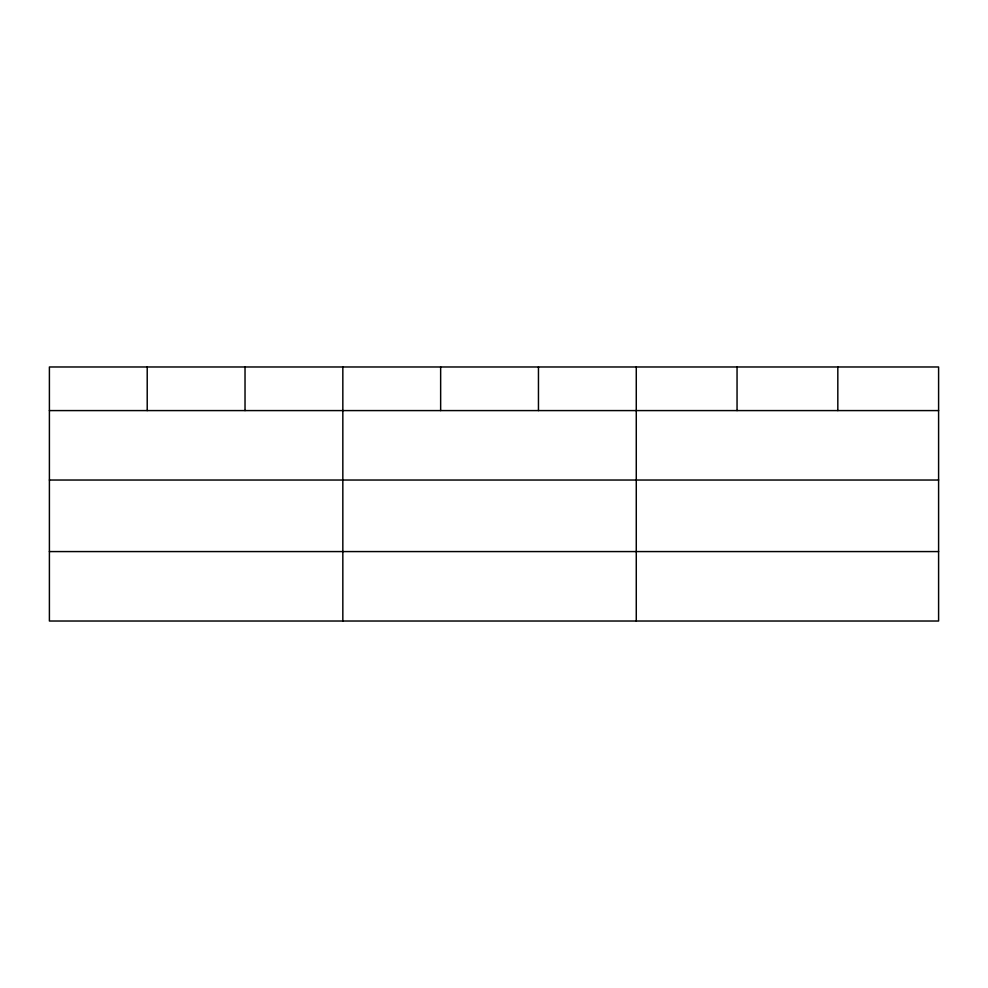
<?xml version="1.0" encoding="UTF-8"?>
<svg xmlns="http://www.w3.org/2000/svg" width="988" height="988" viewBox="0 0 988 988"><rect width="100%" height="100%" fill="white"/><g stroke="black" fill="none" stroke-linecap="round" stroke-linejoin="round"><path stroke-width="1.48" d="M938.6 480.032L938.6 366.98L49.4 366.98L49.4 621.02L938.6 621.02L938.6 480.032L49.4 480.032M49.4 410.588L938.6 410.588M49.4 551.576L938.6 551.576M837.824 366.98L837.824 410.588M737.048 366.98L737.048 410.588M636.272 366.98L636.272 621.02M538.46 366.98L538.46 410.588M440.648 366.98L440.648 410.588M342.836 366.98L342.836 621.02M245.024 366.98L245.024 410.588M147.212 366.98L147.212 410.588"/></g></svg>
